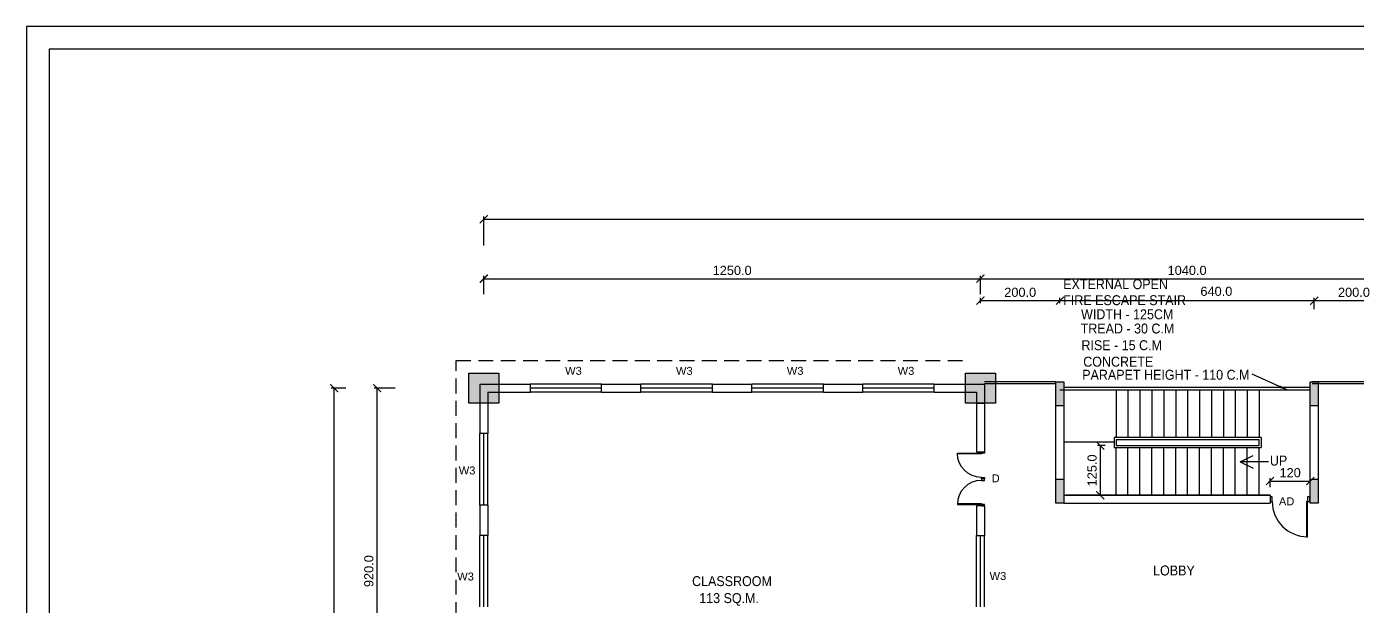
# Model space of a CAD drawing. Extents: x 53439 to 79867, y -144071 to -73305.
# Drawn here: x 58128 to 61477, y -110302 to -108844 of the extents above; entities that cross this region are included whole.
import ezdxf

# ---------------------------------------------------------------- set-up
doc = ezdxf.new("R2010")
doc.units = 0
doc.header["$LTSCALE"] = 0.1
doc.header["$MEASUREMENT"] = 0
doc.header["$PDMODE"] = 35
doc.header["$PDSIZE"] = -0.8
doc.linetypes.add('HIDDEN', pattern=[0.375, 0.25, -0.125])
doc.layers.get('0').update_dxf_attribs({"linetype": 'CONTINUOUS'})
doc.layers.get('DEFPOINTS').update_dxf_attribs({"linetype": 'CONTINUOUS'})
for name, color, linetype in [('BOR', 200, 'CONTINUOUS'), ('BOR1', 230, 'CONTINUOUS'), ('DOOR', 30, 'CONTINUOUS'), ('HAT', 253, 'CONTINUOUS'), ('LAYER4', 130, 'CONTINUOUS'), ('STAIR', 142, 'CONTINUOUS'), ('TEXT', 7, 'CONTINUOUS'), ('TEXT-3', 130, 'CONTINUOUS'), ('THIN_HA', 253, 'CONTINUOUS'), ('WALL', 6, 'CONTINUOUS'), ('WIN', 102, 'CONTINUOUS')]:
    doc.layers.add(name, color=color, linetype=linetype)
doc.styles.add('1MM', font='arial.ttf')
doc.styles.add('DIM', font='arial.ttf', dxfattribs={"width": 0.7, "height": 1})
doc.styles.add('DUTCH', font='arial.ttf')
doc.dimstyles.new('KRI', dxfattribs={"dimtxt": 23, "dimasz": 20, "dimexe": 7, "dimexo": 0, "dimgap": 9, "dimtad": 1, "dimdec": 1, "dimzin": 1, "dimtxsty": '1MM', "dimblk": 'ARCHTICK', "dimcen": 0.5, "dimclrd": 252, "dimclre": 252, "dimclrt": 7, "dimaunit": 1, "dimadec": 8, "dimazin": 3, "dimtfac": 1, "dimtdec": 1, "dimtmove": 0, "dimatfit": 3})

# ---------------------------------------------------------------- blocks, each defined once
blk = doc.blocks.new('A$C764D24B9')
at = {"layer": 'DOOR'}
for points in [[(0.056, 0.111), (0.083, 0.111), (0.083, 1), (0.056, 1)], [(0, 0), (0.056, 0), (0.056, 0.111), (0, 0.111)], [(0.944, 0), (1, 0), (1, 0.111), (0.944, 0.111)]]:
    blk.add_lwpolyline(points, close=True, dxfattribs=at)
blk.add_arc((0.056, 0.111), 0.889, 0, 90, dxfattribs=at)
blk = doc.blocks.new('HHRH')
at = {"layer": 'THIN_HA', "linetype": 'CONTINUOUS', "ltscale": 0.1}
blk.add_hatch(color=2, dxfattribs=at).paths.add_polyline_path([(-6923.03, -1177.102), (-6922.28, -1177.102), (-6922.28, -1177.852), (-6923.03, -1177.852)])
at = {"layer": 'THIN_HA', "color": 2, "linetype": 'CONTINUOUS', "ltscale": 0.1}
blk.add_lwpolyline([(-6923.03, -1177.102), (-6922.28, -1177.102), (-6922.28, -1177.852), (-6923.03, -1177.852)], close=True, dxfattribs=at)
blk = doc.blocks.new('HYTYH')
at = {"layer": 'THIN_HA', "linetype": 'CONTINUOUS', "ltscale": 0.1}
for points in [[(-6908.255, -1124.452), (-6908.055, -1124.452), (-6908.055, -1125.052), (-6908.255, -1125.052)], [(-6901.855, -1124.452), (-6901.655, -1124.452), (-6901.655, -1125.052), (-6901.855, -1125.052)], [(-6908.255, -1126.902), (-6908.055, -1126.902), (-6908.055, -1127.502), (-6908.255, -1127.502)], [(-6901.855, -1126.902), (-6901.655, -1126.902), (-6901.655, -1127.502), (-6901.855, -1127.502)]]:
    blk.add_hatch(color=2, dxfattribs=at).paths.add_polyline_path(points)
at = {"layer": 'THIN_HA', "color": 2, "linetype": 'CONTINUOUS', "ltscale": 0.1}
for points in [[(-6908.255, -1124.452), (-6908.055, -1124.452), (-6908.055, -1125.052), (-6908.255, -1125.052)], [(-6901.855, -1124.452), (-6901.655, -1124.452), (-6901.655, -1125.052), (-6901.855, -1125.052)], [(-6908.255, -1126.902), (-6908.055, -1126.902), (-6908.055, -1127.502), (-6908.255, -1127.502)], [(-6901.855, -1126.902), (-6901.655, -1126.902), (-6901.655, -1127.502), (-6901.855, -1127.502)]]:
    blk.add_lwpolyline(points, close=True, dxfattribs=at)
at = {"layer": 'THIN_HA', "color": 2, "linetype": 'CONTINUOUS'}
for p in [(0, 52.867), (12.5, 52.867)]:
    blk.add_blockref('HHRH', p, dxfattribs=at)
blk = doc.blocks.new('_ARCHTICK')
at = {"layer": 'WALL', "color": 0, "const_width": 0.15}
blk.add_lwpolyline([(-0.5, -0.5), (0.5, 0.5)], dxfattribs=at)
blk = doc.blocks.new('*D212')
at = {"layer": 'DEFPOINTS', "color": 0, "linetype": 'CONTINUOUS', "ltscale": 0.1}
for p in [(60528.5, -109478.1), (59278.5, -109517.3), (60528.5, -109517.3)]:
    blk.add_point(p, dxfattribs=at)
at = {"layer": 'WALL', "color": 252, "linetype": 'CONTINUOUS', "ltscale": 0.1}
for p, q in [((59278.5, -109517.3), (59278.5, -109471.1)), ((59278.5, -109478.1), (60528.5, -109478.1)), ((60528.5, -109517.3), (60528.5, -109471.1))]:
    blk.add_line(p, q, dxfattribs=at)
at = {"layer": 'WALL', "color": 252, "linetype": 'CONTINUOUS', "ltscale": 0.1, "xscale": 20, "yscale": 20, "zscale": 20, "rotation": 180}
blk.add_blockref('_ARCHTICK', (59278.5, -109478.1), dxfattribs=at)
at = {"layer": 'WALL', "color": 252, "linetype": 'CONTINUOUS', "ltscale": 0.1, "xscale": 20, "yscale": 20, "zscale": 20}
blk.add_blockref('_ARCHTICK', (60528.5, -109478.1), dxfattribs=at)
at = {"layer": 'WALL', "color": 7, "linetype": 'CONTINUOUS', "ltscale": 0.1, "insert": (59903.5, -109457.4), "char_height": 23, "attachment_point": 5, "style": '1MM'}
blk.add_mtext('1250.0', dxfattribs=at)
blk = doc.blocks.new('*D213')
at = {"layer": 'DEFPOINTS', "color": 0, "linetype": 'CONTINUOUS', "ltscale": 0.1}
for p in [(61568.5, -109478.1), (60528.5, -109517.3), (61568.5, -109513.8)]:
    blk.add_point(p, dxfattribs=at)
at = {"layer": 'WALL', "color": 252, "linetype": 'CONTINUOUS', "ltscale": 0.1}
for p, q in [((60528.5, -109517.3), (60528.5, -109471.1)), ((60528.5, -109478.1), (61568.5, -109478.1)), ((61568.5, -109513.8), (61568.5, -109471.1))]:
    blk.add_line(p, q, dxfattribs=at)
at = {"layer": 'WALL', "color": 252, "linetype": 'CONTINUOUS', "ltscale": 0.1, "xscale": 20, "yscale": 20, "zscale": 20, "rotation": 180}
blk.add_blockref('_ARCHTICK', (60528.5, -109478.1), dxfattribs=at)
at = {"layer": 'WALL', "color": 252, "linetype": 'CONTINUOUS', "ltscale": 0.1, "xscale": 20, "yscale": 20, "zscale": 20}
blk.add_blockref('_ARCHTICK', (61568.5, -109478.1), dxfattribs=at)
at = {"layer": 'WALL', "color": 7, "linetype": 'CONTINUOUS', "ltscale": 0.1, "insert": (61048.5, -109457.4), "char_height": 23, "attachment_point": 5, "style": '1MM'}
blk.add_mtext('1040.0', dxfattribs=at)
blk = doc.blocks.new('*D227')
at = {"layer": 'DEFPOINTS', "color": 0, "linetype": 'CONTINUOUS', "ltscale": 0.1}
for p in [(73016.7, -109328.6), (59278.5, -109394.8), (73016.7, -109394.8, 0)]:
    blk.add_point(p, dxfattribs=at)
at = {"layer": 'WALL', "color": 252, "linetype": 'CONTINUOUS', "ltscale": 0.1}
for p, q in [((59278.5, -109394.8), (59278.5, -109321.6)), ((73016.7, -109394.8), (73016.7, -109321.6)), ((59278.5, -109328.6), (73016.7, -109328.6))]:
    blk.add_line(p, q, dxfattribs=at)
at = {"layer": 'WALL', "color": 252, "linetype": 'CONTINUOUS', "ltscale": 0.1, "xscale": 20, "yscale": 20, "zscale": 20, "rotation": 180}
blk.add_blockref('_ARCHTICK', (59278.5, -109328.6), dxfattribs=at)
at = {"layer": 'WALL', "color": 252, "linetype": 'CONTINUOUS', "ltscale": 0.1, "xscale": 20, "yscale": 20, "zscale": 20}
blk.add_blockref('_ARCHTICK', (73016.7, -109328.6), dxfattribs=at)
at = {"layer": 'WALL', "color": 7, "linetype": 'CONTINUOUS', "ltscale": 0.1, "insert": (66147.6, -109307.8), "char_height": 23, "attachment_point": 5, "style": '1MM'}
blk.add_mtext('13738.1', dxfattribs=at)
blk = doc.blocks.new('*D234')
at = {"layer": 'DEFPOINTS', "color": 0, "linetype": 'CONTINUOUS', "ltscale": 0.1}
for p in [(59009.9, -109753.6), (59055.6, -109753.6), (59049.9, -110673.6)]:
    blk.add_point(p, dxfattribs=at)
at = {"layer": 'WALL', "color": 252, "linetype": 'CONTINUOUS', "ltscale": 0.1}
for p, q in [((59055.6, -109753.6), (59002.9, -109753.6)), ((59009.9, -110673.6), (59009.9, -109753.6)), ((59049.9, -110673.6), (59002.9, -110673.6))]:
    blk.add_line(p, q, dxfattribs=at)
at = {"layer": 'WALL', "color": 252, "linetype": 'CONTINUOUS', "ltscale": 0.1, "xscale": 20, "yscale": 20, "zscale": 20}
for p, rotation in [((59009.9, -109753.6), 90), ((59009.9, -110673.6), 270)]:
    blk.add_blockref('_ARCHTICK', p, dxfattribs=dict(at, rotation=rotation))
at = {"layer": 'WALL', "color": 7, "linetype": 'CONTINUOUS', "ltscale": 0.1, "insert": (58989.1, -110213.6), "char_height": 23, "attachment_point": 5, "rotation": 90, "style": '1MM'}
blk.add_mtext('920.0', dxfattribs=at)
blk = doc.blocks.new('*D235')
at = {"layer": 'DEFPOINTS', "color": 0, "linetype": 'CONTINUOUS', "ltscale": 0.1}
for p in [(58901.6, -109753.6), (58931.2, -109753.6), (58931.2, -115040.3)]:
    blk.add_point(p, dxfattribs=at)
at = {"layer": 'WALL', "color": 252, "linetype": 'CONTINUOUS', "ltscale": 0.1}
for p, q in [((58931.2, -109753.6), (58894.6, -109753.6)), ((58901.6, -115040.3), (58901.6, -109753.6)), ((58931.2, -115040.3), (58894.6, -115040.3))]:
    blk.add_line(p, q, dxfattribs=at)
at = {"layer": 'WALL', "color": 252, "linetype": 'CONTINUOUS', "ltscale": 0.1, "xscale": 20, "yscale": 20, "zscale": 20}
for p, rotation in [((58901.6, -109753.6), 90), ((58901.6, -115040.3), 270)]:
    blk.add_blockref('_ARCHTICK', p, dxfattribs=dict(at, rotation=rotation))
at = {"layer": 'WALL', "color": 7, "linetype": 'CONTINUOUS', "ltscale": 0.1, "insert": (58880.9, -112396.9), "char_height": 23, "attachment_point": 5, "rotation": 90, "style": '1MM'}
blk.add_mtext('5286.7', dxfattribs=at)
blk = doc.blocks.new('*D197')
at = {"layer": 'DEFPOINTS', "color": 0, "linetype": 'CONTINUOUS', "ltscale": 0.1}
for p in [(60830.2, -109897.8), (60842.1, -109897.8), (60842.1, -110022.8)]:
    blk.add_point(p, dxfattribs=at)
at = {"layer": 'WALL', "color": 252, "linetype": 'CONTINUOUS', "ltscale": 0.1}
for p, q in [((60842.1, -109897.8), (60823.2, -109897.8)), ((60830.2, -110022.8), (60830.2, -109897.8)), ((60842.1, -110022.8), (60823.2, -110022.8))]:
    blk.add_line(p, q, dxfattribs=at)
at = {"layer": 'WALL', "color": 252, "linetype": 'CONTINUOUS', "ltscale": 0.1, "xscale": 20, "yscale": 20, "zscale": 20}
for p, rotation in [((60830.2, -109897.8), 90), ((60830.2, -110022.8), 270)]:
    blk.add_blockref('_ARCHTICK', p, dxfattribs=dict(at, rotation=rotation))
at = {"layer": 'WALL', "color": 7, "linetype": 'CONTINUOUS', "ltscale": 0.1, "insert": (60809.5, -109960.3), "char_height": 23, "attachment_point": 5, "rotation": 90, "style": '1MM'}
blk.add_mtext('125.0', dxfattribs=at)
blk = doc.blocks.new('*D236')
at = {"layer": 'DEFPOINTS', "color": 0, "linetype": 'CONTINUOUS', "ltscale": 0.1}
for p in [(60528.5, -109539.5), (60728.5, -109533.3), (60728.5, -109539.5)]:
    blk.add_point(p, dxfattribs=at)
at = {"layer": 'WALL', "color": 252, "linetype": 'CONTINUOUS', "ltscale": 0.1}
for p, q in [((60528.5, -109539.5), (60528.5, -109526.3)), ((60528.5, -109533.3), (60728.5, -109533.3)), ((60728.5, -109539.5), (60728.5, -109526.3))]:
    blk.add_line(p, q, dxfattribs=at)
at = {"layer": 'WALL', "color": 252, "linetype": 'CONTINUOUS', "ltscale": 0.1, "xscale": 20, "yscale": 20, "zscale": 20, "rotation": 180}
blk.add_blockref('_ARCHTICK', (60528.5, -109533.3), dxfattribs=at)
at = {"layer": 'WALL', "color": 252, "linetype": 'CONTINUOUS', "ltscale": 0.1, "xscale": 20, "yscale": 20, "zscale": 20}
blk.add_blockref('_ARCHTICK', (60728.5, -109533.3), dxfattribs=at)
at = {"layer": 'WALL', "color": 7, "linetype": 'CONTINUOUS', "ltscale": 0.1, "insert": (60628.5, -109512.5), "char_height": 23, "attachment_point": 5, "style": '1MM'}
blk.add_mtext('200.0', dxfattribs=at)
blk = doc.blocks.new('*D237')
at = {"layer": 'DEFPOINTS', "color": 0, "linetype": 'CONTINUOUS', "ltscale": 0.1}
for p in [(60728.5, -109539.5), (61368.5, -109533.3), (61368.5, -109554.5)]:
    blk.add_point(p, dxfattribs=at)
at = {"layer": 'WALL', "color": 252, "linetype": 'CONTINUOUS', "ltscale": 0.1}
for p, q in [((60728.5, -109539.5), (60728.5, -109526.3)), ((60728.5, -109533.3), (61368.5, -109533.3)), ((61368.5, -109554.5), (61368.5, -109526.3))]:
    blk.add_line(p, q, dxfattribs=at)
at = {"layer": 'WALL', "color": 252, "linetype": 'CONTINUOUS', "ltscale": 0.1, "xscale": 20, "yscale": 20, "zscale": 20, "rotation": 180}
blk.add_blockref('_ARCHTICK', (60728.5, -109533.3), dxfattribs=at)
at = {"layer": 'WALL', "color": 252, "linetype": 'CONTINUOUS', "ltscale": 0.1, "xscale": 20, "yscale": 20, "zscale": 20}
blk.add_blockref('_ARCHTICK', (61368.5, -109533.3), dxfattribs=at)
at = {"layer": 'WALL', "color": 7, "linetype": 'CONTINUOUS', "ltscale": 0.1, "insert": (61122.2, -109510), "char_height": 23, "attachment_point": 5, "style": '1MM'}
blk.add_mtext('640.0', dxfattribs=at)
blk = doc.blocks.new('*D238')
at = {"layer": 'DEFPOINTS', "color": 0, "linetype": 'CONTINUOUS', "ltscale": 0.1}
for p in [(61368.5, -109554.5), (61568.5, -109533.3), (61568.5, -109563.5)]:
    blk.add_point(p, dxfattribs=at)
at = {"layer": 'WALL', "color": 252, "linetype": 'CONTINUOUS', "ltscale": 0.1}
for p, q in [((61368.5, -109554.5), (61368.5, -109526.3)), ((61368.5, -109533.3), (61568.5, -109533.3)), ((61568.5, -109563.5), (61568.5, -109526.3))]:
    blk.add_line(p, q, dxfattribs=at)
at = {"layer": 'WALL', "color": 252, "linetype": 'CONTINUOUS', "ltscale": 0.1, "xscale": 20, "yscale": 20, "zscale": 20, "rotation": 180}
blk.add_blockref('_ARCHTICK', (61368.5, -109533.3), dxfattribs=at)
at = {"layer": 'WALL', "color": 252, "linetype": 'CONTINUOUS', "ltscale": 0.1, "xscale": 20, "yscale": 20, "zscale": 20}
blk.add_blockref('_ARCHTICK', (61568.5, -109533.3), dxfattribs=at)
at = {"layer": 'WALL', "color": 7, "linetype": 'CONTINUOUS', "ltscale": 0.1, "insert": (61468.5, -109512.5), "char_height": 23, "attachment_point": 5, "style": '1MM'}
blk.add_mtext('200.0', dxfattribs=at)
blk = doc.blocks.new('*D154')
at = {"layer": 'DEFPOINTS', "color": 0, "linetype": 'CONTINUOUS', "ltscale": 0.1}
for p in [(61358.5, -109987), (61257.3, -110002.2), (61358.5, -110002.2)]:
    blk.add_point(p, dxfattribs=at)
at = {"layer": 'HAT', "color": 252, "ltscale": 0.1}
for p, q in [((61257.3, -110002.2), (61257.3, -109980)), ((61257.3, -109987), (61358.5, -109987)), ((61358.5, -110002.2), (61358.5, -109980))]:
    blk.add_line(p, q, dxfattribs=at)
at = {"layer": 'HAT', "color": 252, "linetype": 'CONTINUOUS', "ltscale": 0.1, "xscale": 20, "yscale": 20, "zscale": 20, "rotation": 180}
blk.add_blockref('_ARCHTICK', (61257.3, -109987), dxfattribs=at)
at = {"layer": 'HAT', "color": 252, "linetype": 'CONTINUOUS', "ltscale": 0.1, "xscale": 20, "yscale": 20, "zscale": 20}
blk.add_blockref('_ARCHTICK', (61358.5, -109987), dxfattribs=at)
at = {"layer": 'HAT', "color": 7, "linetype": 'CONTINUOUS', "ltscale": 0.1, "insert": (61307.9, -109966.2), "char_height": 23, "attachment_point": 5, "style": '1MM'}
blk.add_mtext('120', dxfattribs=at)

msp = doc.modelspace()

# ---------------------------------------------------------------- linework, layer by layer
at = {"layer": 'BOR'}
msp.add_lwpolyline([(74392.11, -108900.79), (58184.29, -108900.79), (58184.29, -117092.07), (74392.11, -117092.07)], close=True, dxfattribs=at)
at = {"layer": 'BOR1'}
msp.add_lwpolyline([(74448.63, -108844.26), (58127.76, -108844.26), (58127.76, -117148.6), (74448.63, -117148.6)], close=True, dxfattribs=at)
at = {"layer": 'DOOR', "linetype": 'HIDDEN', "ltscale": 1500}
for p, q in [((59208.54, -109683.59, 0), (60491.04, -109683.59)), ((59208.54, -115110.25), (59208.54, -109683.59, 0))]:
    msp.add_line(p, q, dxfattribs=at)
at = {"layer": 'DOOR', "linetype": 'CONTINUOUS', "ltscale": 0.1}
msp.add_line((61234.79, -109877.75), (61234.79, -109902.75), dxfattribs=at)
for points in [[(60728.54, -109757.75), (61358.54, -109757.75)], [(60737.29, -109750.75), (61357.29, -109750.75)], [(61234.79, -109877.75), (60864.79, -109877.75), (60864.79, -109902.75), (61234.79, -109902.75)], [(60869.79, -109882.75), (61229.79, -109882.75)], [(60869.79, -109882.75), (60869.79, -109897.75)], [(61229.79, -109897.75), (61229.79, -109882.75)], [(60869.79, -109897.75), (61229.79, -109897.75)]]:
    msp.add_lwpolyline(points, dxfattribs=at)
at = {"layer": 'LAYER4', "linetype": 'CONTINUOUS', "ltscale": 0.1}
msp.add_line((60718.54, -109742.75), (60538.54, -109742.75, 0), dxfattribs=at)
msp.add_lwpolyline([(60718.54, -109737.75), (60538.54, -109737.75)], dxfattribs=at)
at = {"layer": 'LAYER4', "linetype": 'CONTINUOUS', "ltscale": 0.1, "elevation": 0}
for points in [[(61558.54, -109737.75), (61363.54, -109737.75)], [(61558.54, -109742.75), (61363.54, -109742.75)]]:
    msp.add_lwpolyline(points, dxfattribs=at)
at = {"layer": 'STAIR', "linetype": 'CONTINUOUS', "ltscale": 0.1}
msp.add_line((60864.79, -109889.2, 0), (60738.54, -109889.2, 0), dxfattribs=at)
for points in [[(60869.79, -109757.75), (60869.79, -109877.75)], [(60899.79, -109757.75), (60899.79, -109877.75)], [(60929.79, -109757.75), (60929.79, -109877.75)], [(60959.79, -109757.75), (60959.79, -109877.75)], [(60989.79, -109757.75), (60989.79, -109877.75)], [(61019.79, -109757.75), (61019.79, -109877.75)], [(61049.79, -109757.75), (61049.79, -109877.75)], [(61079.79, -109757.75), (61079.79, -109877.75)], [(61109.79, -109757.75), (61109.79, -109877.75)], [(61139.79, -109757.75), (61139.79, -109877.75)], [(61169.79, -109757.75), (61169.79, -109877.75)], [(61199.79, -109757.75), (61199.79, -109877.75)], [(61229.79, -109757.75), (61229.79, -109877.75)], [(60869.79, -110022.75), (60869.79, -109902.75)], [(60899.79, -110022.75), (60899.79, -109902.75)], [(60929.79, -110022.75), (60929.79, -109902.75)], [(60959.79, -110022.75), (60959.79, -109902.75)], [(60989.79, -110022.75), (60989.79, -109902.75)], [(61019.79, -110022.75), (61019.79, -109902.75)], [(61049.79, -110022.75), (61049.79, -109902.75)], [(61079.79, -110022.75), (61079.79, -109902.75)], [(61109.79, -110022.75), (61109.79, -109902.75)], [(61139.79, -110022.75), (61139.79, -109902.75)], [(61169.79, -110022.75), (61169.79, -109902.75)], [(61199.79, -110022.75), (61199.79, -109902.75)], [(61229.79, -110022.75), (61229.79, -109902.75)]]:
    msp.add_lwpolyline(points, dxfattribs=at)
at = {"layer": 'WALL', "linetype": 'CONTINUOUS', "ltscale": 0.1}
for p, q in [((59268.54, -109743.59), (59268.54, -109867.34)), ((59268.54, -109743.59, 0), (59395.91, -109743.59, 0)), ((59268.54, -109743.59), (59268.54, -109867.34)), ((59301.04, -109743.59, 0), (59395.91, -109743.59, 0)), ((59366.04, -109743.59, 0), (59395.91, -109743.59, 0)), ((59366.04, -109743.59, 0), (59395.91, -109743.59, 0)), ((59395.91, -109763.59), (59395.91, -109743.59)), ((59575.02, -109743.59, 0), (59674.02, -109743.59, 0)), ((59575.02, -109743.59, 0), (59674.02, -109743.59, 0)), ((59575.02, -109743.59, 0), (59674.02, -109743.59, 0)), ((59575.02, -109743.59, 0), (59674.02, -109743.59, 0)), ((59575.02, -109743.59, 0), (59674.02, -109743.59, 0)), ((59575.02, -109743.59, 0), (59674.02, -109743.59, 0)), ((59575.02, -109743.59, 0), (59674.02, -109743.59, 0)), ((59575.02, -109743.59, 0), (59674.02, -109743.59, 0)), ((59575.02, -109763.59, 0), (59575.02, -109743.59, 0)), ((59674.02, -109763.59, 0), (59674.02, -109743.59, 0)), ((59854.02, -109743.59, 0), (59953.02, -109743.59, 0)), ((59854.02, -109743.59, 0), (59953.02, -109743.59, 0)), ((59854.02, -109743.59, 0), (59953.02, -109743.59, 0)), ((59854.02, -109743.59, 0), (59953.02, -109743.59, 0)), ((59854.02, -109743.59, 0), (59953.02, -109743.59, 0)), ((59854.02, -109743.59, 0), (59953.02, -109743.59, 0)), ((59854.02, -109743.59, 0), (59953.02, -109743.59, 0)), ((59854.02, -109743.59, 0), (59953.02, -109743.59, 0)), ((59854.02, -109763.59, 0), (59854.02, -109743.59, 0)), ((59953.02, -109763.59, 0), (59953.02, -109743.59, 0)), ((60133.02, -109743.59, 0), (60232.02, -109743.59, 0)), ((60133.02, -109743.59, 0), (60232.02, -109743.59, 0)), ((60133.02, -109743.59, 0), (60232.02, -109743.59, 0)), ((60133.02, -109743.59, 0), (60232.02, -109743.59, 0)), ((60133.02, -109743.59, 0), (60232.02, -109743.59, 0)), ((60133.02, -109743.59, 0), (60232.02, -109743.59, 0)), ((60133.02, -109743.59, 0), (60232.02, -109743.59, 0)), ((60133.02, -109743.59, 0), (60232.02, -109743.59, 0)), ((60133.02, -109763.59, 0), (60133.02, -109743.59, 0)), ((60232.02, -109763.59, 0), (60232.02, -109743.59, 0)), ((60412.02, -109743.59, 0), (60538.54, -109743.59, 0)), ((60412.02, -109763.59, 0), (60412.02, -109743.59, 0)), ((60444.54, -109743.59, 0), (60538.54, -109743.59, 0)), ((60444.54, -109743.59, 0), (60538.54, -109743.59, 0)), ((60444.54, -109743.59, 0), (60538.54, -109743.59, 0)), ((60444.54, -109743.59, 0), (60538.54, -109743.59, 0)), ((60444.54, -109743.59, 0), (60538.54, -109743.59, 0)), ((60538.54, -109743.59, 0), (60538.54, -109913.35, 0)), ((61358.54, -110042.75), (61358.54, -109757.75)), ((61378.54, -109737.75), (61378.54, -110042.75)), ((59288.54, -109763.59, 0), (59395.91, -109763.59, 0)), ((59288.54, -109763.59), (59288.54, -109867.34)), ((59288.54, -109763.59, 0), (59395.91, -109763.59, 0)), ((59288.54, -109763.59), (59288.54, -109867.34)), ((59371.04, -109763.59, 0), (59395.91, -109763.59, 0)), ((59371.04, -109763.59, 0), (59395.91, -109763.59, 0)), ((59575.02, -109763.59, 0), (59674.02, -109763.59, 0)), ((59575.02, -109763.59, 0), (59674.02, -109763.59, 0)), ((59575.02, -109763.59, 0), (59674.02, -109763.59, 0)), ((59575.02, -109763.59, 0), (59674.02, -109763.59, 0)), ((59575.02, -109763.59, 0), (59674.02, -109763.59, 0)), ((59575.02, -109763.59, 0), (59674.02, -109763.59, 0)), ((59575.02, -109763.59, 0), (59674.02, -109763.59, 0)), ((59854.02, -109763.59, 0), (59953.02, -109763.59, 0)), ((59854.02, -109763.59, 0), (59953.02, -109763.59, 0)), ((59854.02, -109763.59, 0), (59953.02, -109763.59, 0)), ((59854.02, -109763.59, 0), (59953.02, -109763.59, 0)), ((59854.02, -109763.59, 0), (59953.02, -109763.59, 0)), ((59854.02, -109763.59, 0), (59953.02, -109763.59, 0)), ((59854.02, -109763.59, 0), (59953.02, -109763.59, 0)), ((60133.02, -109763.59, 0), (60232.02, -109763.59, 0)), ((60133.02, -109763.59, 0), (60232.02, -109763.59, 0)), ((60133.02, -109763.59, 0), (60232.02, -109763.59, 0)), ((60133.02, -109763.59, 0), (60232.02, -109763.59, 0)), ((60133.02, -109763.59, 0), (60232.02, -109763.59, 0)), ((60133.02, -109763.59, 0), (60232.02, -109763.59, 0)), ((60133.02, -109763.59, 0), (60232.02, -109763.59, 0)), ((60412.02, -109763.59, 0), (60518.54, -109763.59, 0)), ((60444.54, -109763.59, 0), (60518.54, -109763.59, 0)), ((60444.54, -109763.59, 0), (60518.54, -109763.59, 0)), ((60444.54, -109763.59, 0), (60518.54, -109763.59, 0)), ((60518.54, -109763.59, 0), (60518.54, -109913.35, 0)), ((60518.54, -109791.09, 0), (60518.54, -109819.12, 0)), ((60538.54, -109791.09, 0), (60538.54, -109819.12, 0)), ((60718.54, -110042.75), (60718.54, -109797.75)), ((59288.54, -109867.34, 0), (59268.54, -109867.34, 0)), ((61182.06, -109938.71), (61214.56, -109922.71)), ((61253.56, -109938.71), (61182.06, -109938.71)), ((61182.06, -109938.71), (61214.56, -109954.71)), ((60738.54, -110022.75, 0), (61257.29, -110022.75, 0)), ((61257.29, -110022.75, 0), (60743.54, -110022.75, 0)), ((61257.29, -110022.75), (61257.29, -110042.75)), ((59268.54, -110047.34), (59268.54, -110123.59)), ((59268.54, -110047.34), (59268.54, -110123.59)), ((59268.54, -110047.34), (59268.54, -110123.59)), ((59288.54, -110047.34, 0), (59268.54, -110047.34, 0)), ((59288.54, -110047.34), (59288.54, -110123.59)), ((59288.54, -110047.34), (59288.54, -110123.59)), ((59288.54, -110047.34), (59288.54, -110123.59)), ((60518.54, -110049.72, 0), (60518.54, -110123.59, 0)), ((60518.54, -110049.72, 0), (60518.54, -110123.59, 0)), ((60538.54, -110049.72, 0), (60538.54, -110123.59, 0)), ((60538.54, -110049.72, 0), (60538.54, -110123.59, 0)), ((60738.54, -110042.75, 0), (60723.54, -110042.75, 0)), ((60738.54, -110042.75, 0), (61257.29, -110042.75, 0)), ((61378.78, -110042.75), (61358.78, -110042.75)), ((61378.78, -110042.75), (61358.78, -110042.75)), ((59288.54, -110123.59, 0), (59268.54, -110123.59, 0)), ((60518.54, -110123.59), (60538.54, -110123.59))]:
    msp.add_line(p, q, dxfattribs=at)
at = {"layer": 'WALL', "color": 6, "linetype": 'CONTINUOUS', "ltscale": 0.1}
for p, q in [((60518.54, -109791.35, 0), (60538.54, -109791.35, 0)), ((60518.54, -109913.35, 0), (60538.54, -109913.35, 0)), ((60538.54, -110049.72, 0), (60518.54, -110049.72, 0))]:
    msp.add_line(p, q, dxfattribs=at)
at = {"layer": 'WALL', "linetype": 'CONTINUOUS', "ltscale": 0.1}
for points in [[(59395.91, -109763.59), (59395.91, -109743.59)], [(59575.02, -109763.59), (59575.02, -109743.59)], [(59674.02, -109763.59), (59674.02, -109743.59)], [(59854.02, -109763.59), (59854.02, -109743.59)], [(59953.02, -109763.59), (59953.02, -109743.59)], [(60133.02, -109763.59), (60133.02, -109743.59)], [(60232.02, -109763.59), (60232.02, -109743.59)], [(60412.02, -109763.59), (60412.02, -109743.59)], [(60738.54, -109797.75), (60738.54, -110022.75)], [(59288.54, -109867.34), (59268.54, -109867.34)], [(59288.54, -110047.34), (59268.54, -110047.34)], [(59288.54, -110123.59), (59268.54, -110123.59)], [(60518.54, -110123.59), (60538.54, -110123.59)]]:
    msp.add_lwpolyline(points, dxfattribs=at)
at = {"layer": 'WIN'}
for p, q in [((59575.02, -109743.59, 0), (59395.02, -109743.59, 0)), ((59575.02, -109753.59, 0), (59395.02, -109753.59, 0)), ((59854.02, -109743.59, 0), (59674.02, -109743.59, 0)), ((59854.02, -109753.59, 0), (59674.02, -109753.59, 0)), ((60133.02, -109743.59, 0), (59953.02, -109743.59, 0)), ((60133.02, -109753.59, 0), (59953.02, -109753.59, 0)), ((60412.02, -109743.59, 0), (60232.02, -109743.59, 0)), ((60412.02, -109753.59, 0), (60232.02, -109753.59, 0)), ((59575.02, -109763.59, 0), (59395.02, -109763.59, 0)), ((59854.02, -109763.59, 0), (59674.02, -109763.59, 0)), ((60133.02, -109763.59, 0), (59953.02, -109763.59, 0)), ((60412.02, -109763.59, 0), (60232.02, -109763.59, 0)), ((59268.54, -110047.34, 0), (59268.54, -109867.34, 0)), ((59278.54, -110047.34, 0), (59278.54, -109867.34, 0)), ((59288.54, -110047.34, 0), (59288.54, -109867.34, 0)), ((59268.54, -110303.59, 0), (59268.54, -110123.59, 0)), ((59278.54, -110303.59, 0), (59278.54, -110123.59, 0)), ((59288.54, -110303.59, 0), (59288.54, -110123.59, 0)), ((60518.54, -110303.59), (60518.54, -110123.59)), ((60528.54, -110303.59), (60528.54, -110123.59)), ((60538.54, -110303.59), (60538.54, -110123.59))]:
    msp.add_line(p, q, dxfattribs=at)

# ---------------------------------------------------------------- block references
at = {"layer": 'THIN_HA', "color": 2, "linetype": 'CONTINUOUS', "xscale": 100, "yscale": 100, "zscale": 100}
msp.add_blockref('HYTYH', (751544.01, 2707.49), dxfattribs=at)
at = {"layer": 'WALL', "linetype": 'CONTINUOUS', "ltscale": 0.1, "extrusion": (0, 0, -1), "xscale": 68.1818181827839, "yscale": 68.1818181827839, "zscale": -68.181818182769, "rotation": 269.9999999999756}
msp.add_blockref('A$C764D24B9', (-60538.54, -109913.35, 0), dxfattribs=at)
at = {"layer": 'WALL', "linetype": 'CONTINUOUS', "ltscale": 0.1}
for p, xscale, yscale, zscale, rotation in [((60538.54, -110049.72, 0), 68.1818181827839, 68.1818181827839, 68.1818181827839, 90.00000000002446), ((61357.29, -110027.13), 100, 100, 100, 180)]:
    msp.add_blockref('A$C764D24B9', p, dxfattribs=dict(at, xscale=xscale, yscale=yscale, zscale=zscale, rotation=rotation))

# ---------------------------------------------------------------- texts
at = {"style": 'DIM'}
for s, p in [('W3', (59483.15, -109719.9)), ('W3', (59762.15, -109719.9)), ('W3', (60041.15, -109719.9)), ('W3', (60320.15, -109719.9, 0)), ('W3', (59215.44, -109970.42)), ('D', (60556.7, -109990.24)), ('AD', (61279.64, -110048.15)), ('W3', (59211.56, -110237.13)), ('W3', (60551.52, -110235.72))]:
    msp.add_text(s, height=20, dxfattribs=at).set_placement(p)
at = {"layer": 'TEXT', "style": 'DUTCH', "width": 0.9}
for s, p in [('UP', (61256.96, -109948.1)), ('CLASSROOM', (59802.67, -110251.25, 0)), ('LOBBY', (60963.03, -110224.48)), ('113 SQ.M.', (59820.74, -110293.92, 0))]:
    msp.add_text(s, height=25, dxfattribs=at).set_placement(p)
at = {"layer": 'TEXT-3', "color": 1, "style": 'DUTCH', "width": 0.9}
for s, p in [('EXTERNAL OPEN', (60736.72, -109504.47, 0)), ('FIRE ESCAPE STAIR', (60736.72, -109544.69, 0)), ('WIDTH - 125CM', (60781.72, -109580.17, 0)), ('TREAD - 30 C.M', (60780.65, -109615.92)), ('RISE - 15 C.M', (60782.65, -109657.92)), ('CONCRETE', (60787.12, -109699.35)), ('PARAPET HEIGHT - 110 C.M', (60784.65, -109732.27))]:
    msp.add_text(s, height=25, dxfattribs=at).set_placement(p)

# ---------------------------------------------------------------- dimensions: what is measured, and where the dimension line sits
at = {"layer": 'HAT', "linetype": 'CONTINUOUS', "ltscale": 0.1}
dim = msp.add_linear_dim(base=(61358.54, -109986.98), p1=(61257.29, -110002.2), p2=(61358.54, -110002.2), text='120', dimstyle='KRI', override={"dimfxl": 0}, dxfattribs=at)
dim.commit()
dim.dimension.update_dxf_attribs({"geometry": '*D154', "text_midpoint": (61307.91, -109966.24)})
at = {"layer": 'WALL', "linetype": 'CONTINUOUS', "ltscale": 0.1}
for base, p1, p2, picture, middle in [((73016.67, -109328.58), (59278.54, -109394.75), (73016.67, -109394.75, 0), '*D227', (66147.6, -109307.83)), ((60528.54, -109478.12), (59278.54, -109517.26), (60528.54, -109517.26), '*D212', (59903.54, -109457.37)), ((60728.54, -109533.28), (60528.54, -109539.53), (60728.54, -109539.53), '*D236', (60628.54, -109512.54))]:
    dim = msp.add_linear_dim(base=base, p1=p1, p2=p2, dimstyle='KRI', dxfattribs=at)
    dim.commit()
    dim.dimension.update_dxf_attribs({"geometry": picture, "text_midpoint": middle})
for base, p1, p2, picture, middle in [((61568.54, -109478.12), (60528.54, -109517.26), (61568.54, -109513.79), '*D213', (61048.54, -109457.37)), ((61568.54, -109533.28), (61368.54, -109554.52), (61568.54, -109563.47), '*D238', (61468.54, -109512.54))]:
    dim = msp.add_linear_dim(base=base, p1=p1, p2=p2, dimstyle='KRI', override={"dimtmove": 1}, dxfattribs=at)
    dim.commit()
    dim.dimension.update_dxf_attribs({"geometry": picture, "text_midpoint": middle})
dim = msp.add_linear_dim(base=(61368.54, -109533.28), p1=(60728.54, -109539.53), p2=(61368.54, -109554.52), dimstyle='KRI', override={"dimtmove": 1}, dxfattribs=at)
dim.commit()
dim.dimension.update_dxf_attribs({"geometry": '*D237', "text_midpoint": (61122.21, -109530.71), "dimtype": 128})
for base, p1, p2, picture, middle in [((58901.64, -109753.59), (58931.17, -115040.25), (58931.17, -109753.59), '*D235', (58880.9, -112396.92)), ((60830.23, -109897.75), (60842.15, -110022.75), (60842.15, -109897.75), '*D197', (60809.49, -109960.25))]:
    dim = msp.add_linear_dim(base=base, p1=p1, p2=p2, angle=90, dimstyle='KRI', dxfattribs=at)
    dim.commit()
    dim.dimension.update_dxf_attribs({"geometry": picture, "text_midpoint": middle})
dim = msp.add_linear_dim(base=(59009.86, -109753.59), p1=(59049.89, -110673.59), p2=(59055.58, -109753.59), angle=90, dimstyle='KRI', override={"dimtmove": 1}, dxfattribs=at)
dim.commit()
dim.dimension.update_dxf_attribs({"geometry": '*D234', "text_midpoint": (58989.11, -110213.59)})

# ---------------------------------------------------------------- leaders
msp.add_leader([(61299.32, -109757.75), (61212.17, -109718.4)], dimstyle='KRI', override={"dimgap": 9, "dimtad": 0}, dxfattribs=at)

doc.saveas('drawing.dxf')
